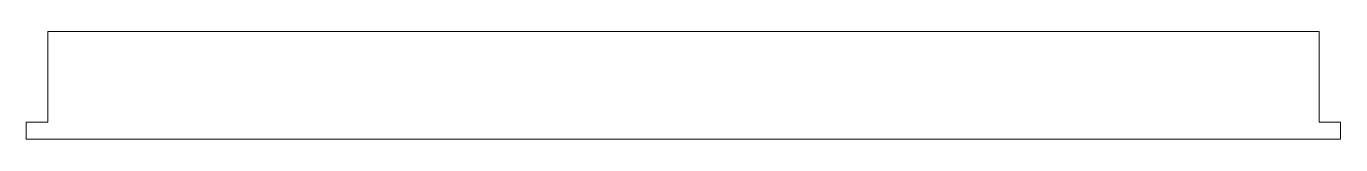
# Model space of a CAD drawing. Header units: millimetres. Extents: x -71436 to -70274, y 45614 to 45709.
import ezdxf

# ---------------------------------------------------------------- set-up
doc = ezdxf.new("R2010")
doc.units = ezdxf.units.MM
doc.layers.add('C1 KASA', color=20, linetype='Continuous')
doc.layers.add('KOMPOZIT', color=117, linetype='Continuous', true_color=0x567b60)

# ---------------------------------------------------------------- blocks, each defined once
blk = doc.blocks.new('yatay ımalat')
at = {"layer": 'C1 KASA', "lineweight": 0}
blk.add_lwpolyline([(-581, -95.1), (-581, -80), (-562, -80), (-562, 0), (562, 0), (562, -80), (581, -80), (581, -95.1)], close=True, dxfattribs=at)

msp = doc.modelspace()

# ---------------------------------------------------------------- block references
at = {"layer": 'KOMPOZIT'}
msp.add_blockref('yatay ımalat', (-70854.6, 45709.4), dxfattribs=at)

doc.saveas('drawing.dxf')
